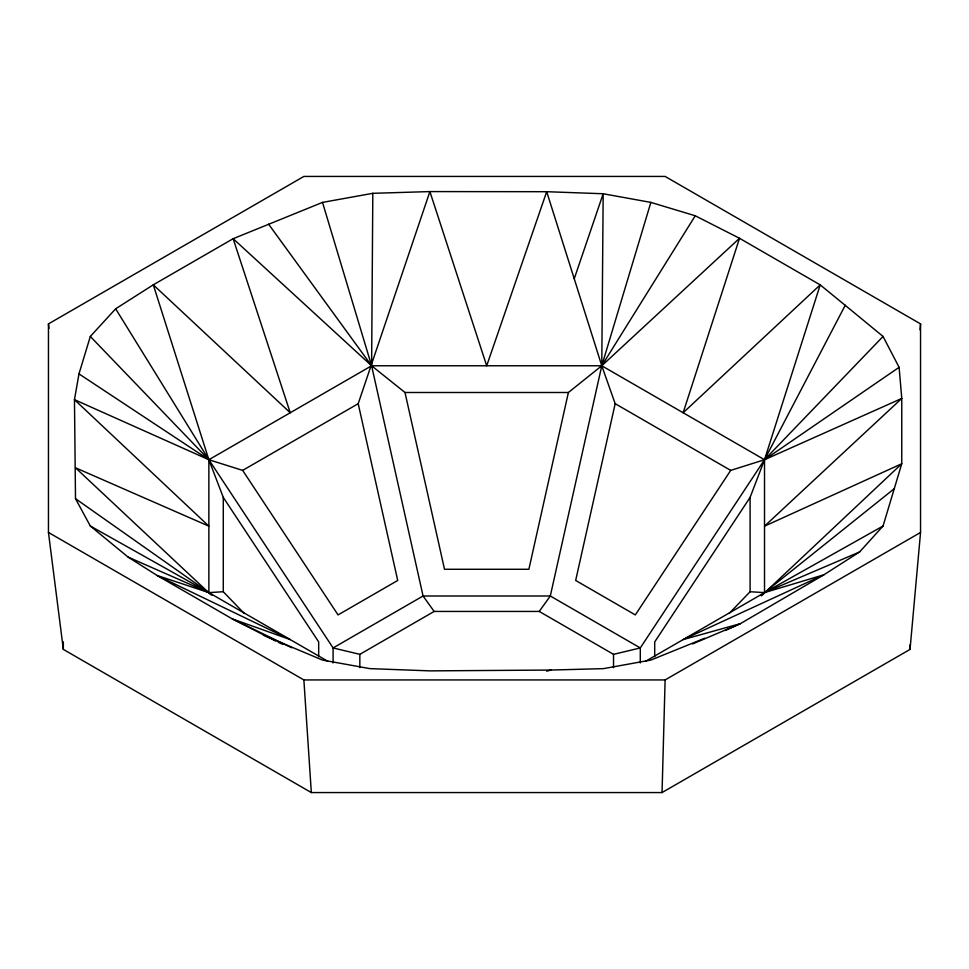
<?xml version="1.0" encoding="UTF-8"?>
<svg xmlns="http://www.w3.org/2000/svg" width="969" height="969" viewBox="0 0 969 969"><rect width="100%" height="100%" fill="white"/><g stroke="black" fill="none" stroke-linecap="round" stroke-linejoin="round"><path stroke-width="1.45" d="M372.811 193.315L371.611 365.773L423.065 595.996L434.148 611.439L539.236 611.439L613.534 654.341L640.291 647.946L764.517 459.73L845.222 305.332L820.198 284.874L739.517 238.289L695.245 215.772L650.865 202.4L603.178 193.752L546.698 191.705L429.897 191.583L372.811 193.315L322.507 202.4L233.154 238.701L153.296 284.813L115.65 308.796L90.323 336.449L78.974 373.889L74.468 399.664L75.497 498.672L90.323 526.022L128.162 557.127L157.172 575.513L232.233 618.864L275.608 641.006M662.045 792.569L665.122 679.935L920.55 532.453L920.55 323.9L665.122 176.431L303.878 176.431L48.45 323.9L48.45 532.453L63.336 649.4L311.328 792.569L662.045 792.569L910.036 649.4L920.55 532.453M920.041 329.896L920.55 323.9M654.705 656.691L654.705 641.926L750.091 497.4L764.517 459.73L820.198 284.874L683.145 412.758L739.517 238.289L601.773 365.773L568.391 392.493L528.88 569.275L444.505 569.275L404.994 392.493L371.611 365.773L233.154 238.701L290.24 412.758L153.296 284.813L208.868 459.73L223.282 497.4L318.68 641.926L318.68 656.691M210.951 594.772L75.497 467.785L208.868 526.167L74.468 399.664L208.868 459.73L242.662 470.389L338.06 614.915L397.714 580.467L358.203 403.685L429.897 191.583L486.692 365.773L546.698 191.705L601.773 365.773L615.182 403.685L575.671 580.467L635.325 614.915L730.711 470.389L764.517 459.73L901.776 398.429L899.099 367.312L883.05 336.449L845.222 305.332M725.321 630.492L740.425 623.636L823.929 574.774L859.636 551.93L883.05 526.022L901.751 463.751L901.776 398.429L764.517 526.167L901.751 463.751L761.38 595.862M650.865 202.4L601.773 365.773L550.307 595.996L539.236 611.439M574.242 278.745L603.178 193.752L601.773 365.773L764.517 459.73L764.517 592.616L761.016 595.317M695.245 215.772L601.773 365.773L371.611 365.773L208.868 459.73L208.868 592.616L212.368 595.317M883.05 336.449L764.517 459.73L899.099 367.312M729.124 613.474L750.091 591.732L750.091 497.4M894.399 488.582L764.517 592.616L645.681 661.221M242.662 470.389L358.203 403.685M115.65 308.796L208.868 459.73L333.094 647.946L359.838 654.341L434.148 611.439M883.05 526.022L764.517 592.616L750.091 591.732M692.556 643.949L740.425 623.636L683.145 639.588L823.929 574.774L764.517 592.616L859.636 551.93M704.754 638.232L650.865 660.071L603.505 668.634L551.034 670.051L429.994 670.875L369.855 668.622L322.507 660.071L263.435 635.228M546.649 671.178L551.034 670.051M244.249 613.474L223.282 591.732L208.868 592.616L157.172 575.513L290.24 639.588L232.233 618.864L291.778 647.789M404.994 392.493L568.391 392.493M48.45 532.453L303.878 679.935L665.122 679.935M128.162 557.127L208.868 592.616L327.692 661.221M278.309 642.29L282.367 644.215M90.323 526.022L208.868 592.616L75.497 498.672M615.182 403.685L730.711 470.389M78.974 373.889L208.868 459.73L90.323 336.449M268.631 224.239L371.611 365.773L322.507 202.4M48.45 323.9L48.995 328.406M303.878 679.935L311.328 792.569M910.036 644.857L910.036 649.4M640.291 662.941L640.291 647.946L550.307 595.996L423.065 595.996L333.094 647.946L333.094 662.941M613.534 654.341L613.534 667.665M359.838 654.341L359.838 667.665M223.282 497.4L223.282 591.732M63.336 641.841L63.336 649.4"/></g></svg>
